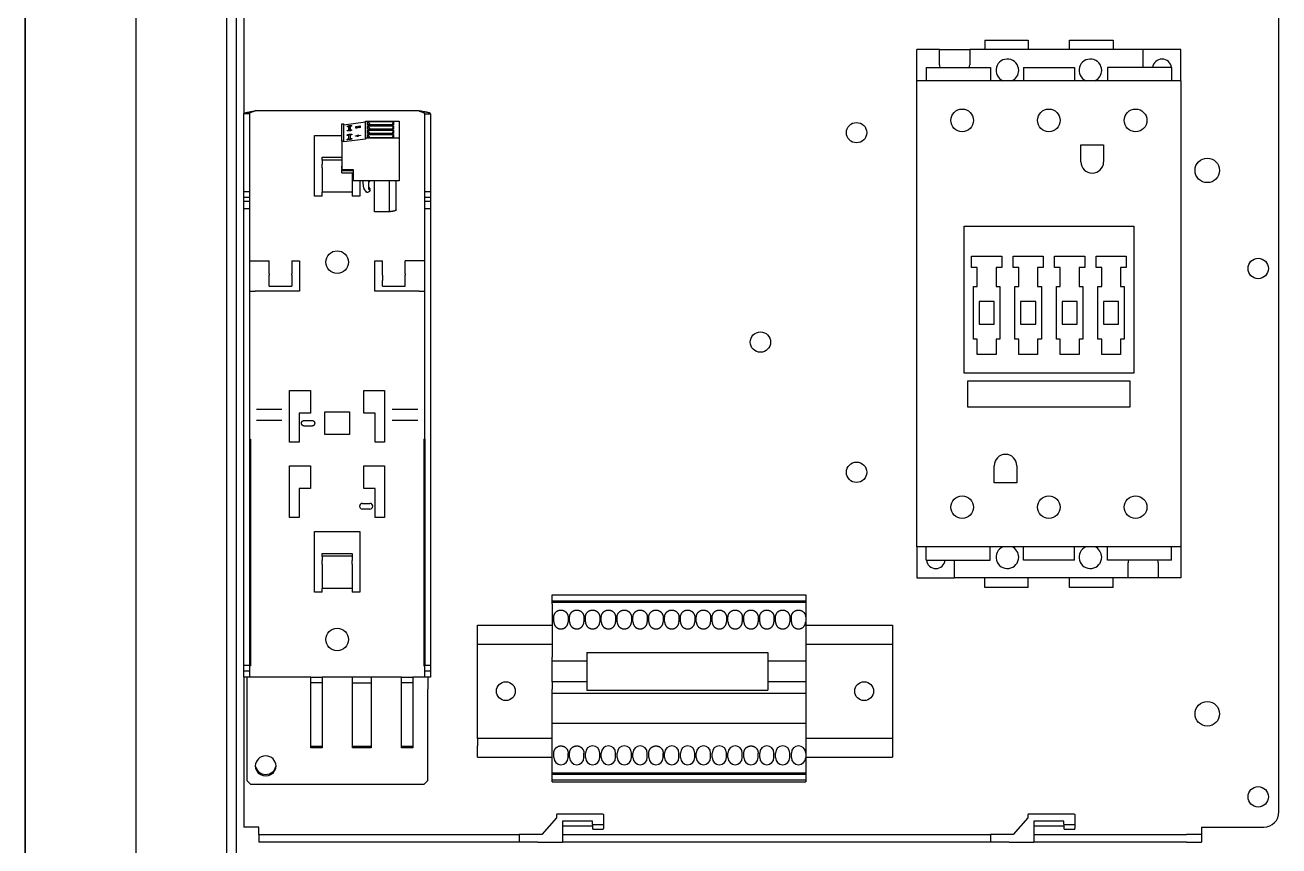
# Model space of a CAD drawing. Header units: inches. Extents: x 0 to 420, y 0 to 297.
# Drawn here: x 155.14 to 181.74, y 179.81 to 197.21 of the extents above; entities that cross this region are included whole.
import ezdxf

# ---------------------------------------------------------------- set-up
doc = ezdxf.new("R2010")
doc.units = ezdxf.units.IN
doc.layers.add('Default', color=7, linetype='Continuous')
doc.layers.add('DV1_Default', color=7, linetype='Continuous')

# ---------------------------------------------------------------- blocks, each defined once
blk = doc.blocks.new('SE')
at = {"layer": 'DV1_Default', "color": 7, "linetype": 'Continuous', "ltscale": 25.4}
for p, q in [((155.145, 238.772), (155.145, 63.492)), ((155.145, 63.492), (155.145, 238.772)), ((155.145, 238.772), (155.145, 63.492)), ((157.505, 69.572), (157.505, 232.692)), ((159.425, 131.732), (159.425, 213.972)), ((159.625, 213.972), (159.625, 131.732)), ((159.785, 197.892), (159.785, 195.332)), ((181.745, 180.532), (181.745, 197.572)), ((175.505, 196.892), (176.425, 196.892)), ((175.505, 196.892), (175.505, 196.692)), ((176.425, 196.892), (176.425, 196.692)), ((177.305, 196.892), (178.225, 196.892)), ((177.305, 196.692), (177.305, 196.892)), ((178.225, 196.892), (178.225, 196.692)), ((174.545, 196.692), (174.065, 196.692)), ((174.065, 196.032), (174.065, 196.692)), ((174.545, 196.692), (175.185, 196.692)), ((174.545, 196.372), (174.545, 196.692)), ((178.865, 196.692), (175.185, 196.692)), ((175.185, 196.692), (175.185, 196.372)), ((179.665, 196.692), (178.865, 196.692)), ((178.865, 196.312), (178.865, 196.692)), ((179.665, 196.032), (179.665, 196.692)), ((174.262, 196.312), (175.625, 196.312)), ((174.262, 196.312), (174.262, 196.032)), ((175.625, 196.312), (175.625, 196.032)), ((176.325, 196.312), (177.405, 196.312)), ((176.325, 196.312), (176.325, 196.032)), ((177.405, 196.312), (177.405, 196.032)), ((179.468, 196.312), (178.105, 196.312)), ((178.105, 196.312), (178.105, 196.032)), ((179.468, 196.312), (179.468, 196.032)), ((179.665, 196.032), (174.065, 196.032)), ((174.065, 186.152), (174.065, 196.032)), ((179.665, 196.032), (179.665, 186.152)), ((159.785, 193.678), (159.785, 195.332)), ((159.905, 195.332), (159.785, 195.332)), ((159.905, 195.332), (159.905, 193.678)), ((163.505, 195.392), (160.025, 195.392)), ((163.625, 195.332), (163.745, 195.332)), ((163.625, 193.678), (163.625, 195.332)), ((163.745, 195.332), (163.745, 193.678)), ((161.868, 194.75), (161.868, 195.116)), ((161.868, 195.116), (161.908, 195.116)), ((161.908, 195.1), (162.364, 195.163)), ((161.908, 194.75), (161.908, 195.116)), ((162.016, 195.051), (162.015, 195.059)), ((162.015, 194.988), (162.015, 195.059)), ((162.015, 194.988), (162.016, 194.981)), ((162.016, 195.051), (162.016, 194.981)), ((162.039, 195.062), (162.039, 194.991)), ((162.04, 194.984), (162.039, 194.991)), ((162.162, 195.062), (162.185, 195.065)), ((162.163, 195.054), (162.162, 195.062)), ((162.162, 195.026), (162.162, 195.062)), ((162.185, 195.029), (162.162, 195.026)), ((162.185, 195.057), (162.163, 195.054)), ((162.163, 195.054), (162.163, 195.026)), ((162.185, 195.047), (162.209, 195.067)), ((162.185, 195.065), (162.185, 195.047)), ((162.209, 195.049), (162.185, 195.029)), ((162.186, 195.039), (162.185, 195.047)), ((162.21, 195.059), (162.186, 195.039)), ((162.21, 195.059), (162.209, 195.067)), ((162.209, 195.067), (162.233, 195.053)), ((162.233, 195.035), (162.209, 195.049)), ((162.234, 195.046), (162.21, 195.059)), ((162.233, 195.071), (162.257, 195.075)), ((162.234, 195.064), (162.233, 195.071)), ((162.233, 195.053), (162.233, 195.071)), ((162.234, 195.046), (162.233, 195.053)), ((162.257, 195.039), (162.233, 195.035)), ((162.257, 195.067), (162.234, 195.064)), ((162.234, 195.064), (162.234, 195.046)), ((162.257, 195.075), (162.257, 195.039)), ((162.364, 194.813), (162.364, 195.178)), ((162.364, 195.178), (163.084, 195.178)), ((162.412, 195.17), (162.463, 195.095)), ((162.412, 195.095), (162.412, 195.17)), ((162.412, 195.17), (162.964, 195.17)), ((162.964, 195.095), (162.412, 195.095)), ((162.412, 195.079), (162.463, 195.003)), ((162.412, 195.003), (162.412, 195.079)), ((162.412, 195.079), (162.964, 195.079)), ((162.964, 195.003), (162.412, 195.003)), ((162.463, 194.912), (162.412, 194.987)), ((162.412, 194.912), (162.412, 194.987)), ((162.412, 194.987), (162.964, 194.987)), ((162.943, 195.095), (162.964, 195.17)), ((162.943, 195.003), (162.964, 195.079)), ((162.943, 194.912), (162.964, 194.987)), ((162.964, 195.17), (162.964, 195.095)), ((162.964, 195.079), (162.964, 195.003)), ((162.964, 194.987), (162.964, 194.912)), ((163.084, 195.178), (163.084, 194.813)), ((161.285, 193.588), (161.285, 194.874)), ((161.285, 194.874), (161.868, 194.874)), ((161.908, 194.75), (161.868, 194.75)), ((161.868, 194.75), (161.868, 194.15)), ((162.364, 194.797), (161.908, 194.735)), ((161.908, 194.735), (161.908, 194.75)), ((162.016, 194.868), (162.015, 194.876)), ((162.015, 194.805), (162.015, 194.876)), ((162.016, 194.798), (162.015, 194.805)), ((162.016, 194.798), (162.016, 194.868)), ((162.039, 194.879), (162.039, 194.809)), ((162.039, 194.809), (162.04, 194.801)), ((162.158, 194.863), (162.197, 194.868)), ((162.159, 194.855), (162.158, 194.863)), ((162.158, 194.857), (162.158, 194.863)), ((162.197, 194.863), (162.158, 194.857)), ((162.198, 194.861), (162.159, 194.855)), ((162.159, 194.855), (162.159, 194.85)), ((162.197, 194.877), (162.221, 194.881)), ((162.198, 194.87), (162.197, 194.877)), ((162.197, 194.868), (162.197, 194.877)), ((162.198, 194.861), (162.197, 194.868)), ((162.197, 194.863), (162.198, 194.855)), ((162.197, 194.854), (162.197, 194.863)), ((162.221, 194.857), (162.197, 194.854)), ((162.222, 194.873), (162.198, 194.87)), ((162.198, 194.87), (162.198, 194.861)), ((162.198, 194.855), (162.198, 194.846)), ((162.221, 194.881), (162.221, 194.872)), ((162.221, 194.872), (162.261, 194.877)), ((162.222, 194.864), (162.221, 194.872)), ((162.261, 194.872), (162.221, 194.866)), ((162.221, 194.866), (162.221, 194.857)), ((162.262, 194.869), (162.222, 194.864)), ((162.261, 194.877), (162.261, 194.872)), ((163.084, 194.813), (162.364, 194.813)), ((162.364, 194.813), (162.364, 194.797)), ((162.964, 194.912), (162.412, 194.912)), ((162.463, 194.82), (162.412, 194.896)), ((162.412, 194.82), (162.412, 194.896)), ((162.412, 194.896), (162.964, 194.896)), ((162.964, 194.82), (162.412, 194.82)), ((162.943, 194.82), (162.964, 194.896)), ((162.964, 194.896), (162.964, 194.82)), ((163.084, 194.813), (163.084, 193.908)), ((177.545, 194.672), (178.025, 194.672)), ((177.545, 194.312), (177.545, 194.672)), ((178.025, 194.672), (178.025, 194.312)), ((161.445, 194.411), (161.868, 194.411)), ((161.445, 194.351), (161.445, 194.411)), ((161.868, 194.351), (161.445, 194.351)), ((161.445, 194.351), (161.445, 194.261)), ((161.445, 194.188), (161.445, 194.261)), ((161.445, 194.188), (161.445, 193.968)), ((161.868, 194.174), (161.868, 194.221)), ((161.445, 193.968), (161.445, 193.668)), ((161.868, 194.15), (162.108, 194.15)), ((161.868, 194.13), (161.868, 194.149)), ((161.868, 194.083), (161.868, 194.13)), ((161.868, 194.13), (162.108, 194.13)), ((161.868, 194.083), (162.108, 194.083)), ((162.085, 194.083), (162.085, 193.968)), ((162.085, 193.968), (162.085, 193.668)), ((162.108, 194.15), (162.108, 193.916)), ((162.108, 193.916), (162.556, 193.916)), ((162.245, 193.916), (162.245, 193.588)), ((162.332, 193.753), (162.312, 193.916)), ((162.436, 193.743), (162.436, 193.916)), ((162.458, 193.913), (162.458, 193.916)), ((162.556, 193.916), (162.556, 193.908)), ((159.905, 193.678), (159.785, 193.678)), ((159.785, 193.554), (159.785, 193.678)), ((159.905, 193.678), (159.905, 193.554)), ((161.445, 193.588), (161.445, 193.668)), ((162.085, 193.668), (161.445, 193.668)), ((162.085, 193.668), (162.085, 193.588)), ((162.39, 193.673), (162.337, 193.742)), ((162.449, 193.687), (162.423, 193.669)), ((162.449, 193.894), (162.436, 193.885)), ((162.436, 193.77), (162.454, 193.747)), ((162.454, 193.72), (162.436, 193.743)), ((162.458, 193.706), (162.458, 193.733)), ((162.556, 193.255), (162.556, 193.908)), ((163.084, 193.908), (162.556, 193.908)), ((162.873, 193.255), (162.873, 193.908)), ((163.02, 193.299), (163.02, 193.908)), ((163.745, 193.678), (163.625, 193.678)), ((163.625, 193.554), (163.625, 193.678)), ((163.745, 193.678), (163.745, 193.554)), ((159.905, 193.554), (159.785, 193.554)), ((159.785, 193.474), (159.785, 193.554)), ((159.905, 193.474), (159.785, 193.474)), ((159.785, 193.314), (159.785, 193.474)), ((159.905, 193.554), (159.905, 193.474)), ((159.905, 193.474), (159.905, 193.314)), ((161.445, 193.588), (161.285, 193.588)), ((162.245, 193.588), (162.085, 193.588)), ((163.745, 193.554), (163.625, 193.554)), ((163.625, 193.474), (163.625, 193.554)), ((163.745, 193.474), (163.625, 193.474)), ((163.625, 193.314), (163.625, 193.474)), ((163.745, 193.554), (163.745, 193.474)), ((163.745, 193.474), (163.745, 193.314)), ((159.905, 193.314), (159.785, 193.314)), ((159.785, 183.635), (159.785, 193.314)), ((159.905, 193.314), (159.905, 188.434)), ((162.873, 193.255), (162.556, 193.255)), ((163.745, 193.314), (163.625, 193.314)), ((163.625, 188.434), (163.625, 193.314)), ((163.745, 193.314), (163.745, 183.635)), ((175.065, 192.952), (178.665, 192.952)), ((175.065, 189.832), (175.065, 192.952)), ((178.665, 192.952), (178.665, 189.832)), ((159.905, 192.212), (160.025, 192.212)), ((160.025, 192.212), (160.325, 192.212)), ((160.325, 192.058), (160.325, 192.212)), ((160.325, 191.938), (160.325, 192.058)), ((160.805, 192.212), (160.805, 192.058)), ((160.805, 192.212), (160.965, 192.212)), ((160.805, 192.058), (160.805, 191.938)), ((160.965, 192.212), (160.965, 191.675)), ((162.565, 191.675), (162.565, 192.212)), ((162.565, 192.212), (162.725, 192.212)), ((162.725, 192.058), (162.725, 192.212)), ((162.725, 191.938), (162.725, 192.058)), ((163.205, 192.058), (163.205, 192.212)), ((163.505, 192.212), (163.205, 192.212)), ((163.205, 191.938), (163.205, 192.058)), ((163.625, 192.212), (163.505, 192.212)), ((175.225, 192.072), (175.225, 192.312)), ((175.225, 192.312), (175.865, 192.312)), ((175.345, 192.072), (175.225, 192.072)), ((175.345, 191.672), (175.345, 192.072)), ((175.745, 192.072), (175.745, 191.672)), ((175.865, 192.072), (175.745, 192.072)), ((175.865, 192.312), (175.865, 192.072)), ((176.105, 192.072), (176.105, 192.312)), ((176.105, 192.312), (176.745, 192.312)), ((176.225, 192.072), (176.105, 192.072)), ((176.225, 191.672), (176.225, 192.072)), ((176.625, 192.072), (176.625, 191.672)), ((176.745, 192.072), (176.625, 192.072)), ((176.745, 192.312), (176.745, 192.072)), ((176.985, 192.072), (176.985, 192.312)), ((176.985, 192.312), (177.625, 192.312)), ((177.105, 192.072), (176.985, 192.072)), ((177.105, 191.672), (177.105, 192.072)), ((177.505, 192.072), (177.505, 191.672)), ((177.625, 192.072), (177.505, 192.072)), ((177.625, 192.312), (177.625, 192.072)), ((177.865, 192.072), (177.865, 192.312)), ((177.865, 192.312), (178.505, 192.312)), ((177.985, 192.072), (177.865, 192.072)), ((177.985, 191.672), (177.985, 192.072)), ((178.385, 192.072), (178.385, 191.672)), ((178.505, 192.072), (178.385, 192.072)), ((178.505, 192.312), (178.505, 192.072)), ((160.325, 191.938), (160.325, 191.908)), ((160.325, 191.798), (160.325, 191.908)), ((160.325, 191.675), (160.325, 191.798)), ((160.805, 191.908), (160.805, 191.938)), ((160.805, 191.908), (160.805, 191.798)), ((160.805, 191.798), (160.805, 191.675)), ((162.725, 191.908), (162.725, 191.938)), ((162.725, 191.908), (162.725, 191.798)), ((162.725, 191.675), (162.725, 191.798)), ((163.205, 191.938), (163.205, 191.908)), ((163.205, 191.798), (163.205, 191.908)), ((163.205, 191.675), (163.205, 191.798)), ((159.905, 191.572), (160.025, 191.572)), ((160.965, 191.572), (160.025, 191.572)), ((160.325, 191.675), (160.805, 191.675)), ((160.965, 191.675), (160.965, 191.572)), ((162.565, 191.572), (162.565, 191.675)), ((163.505, 191.572), (162.565, 191.572)), ((162.725, 191.675), (163.205, 191.675)), ((163.505, 191.572), (163.625, 191.572)), ((175.265, 190.552), (175.265, 191.672)), ((175.265, 191.672), (175.345, 191.672)), ((175.745, 191.672), (175.825, 191.672)), ((175.825, 191.672), (175.825, 190.552)), ((176.145, 190.552), (176.145, 191.672)), ((176.145, 191.672), (176.225, 191.672)), ((176.625, 191.672), (176.705, 191.672)), ((176.705, 191.672), (176.705, 190.552)), ((177.025, 190.552), (177.025, 191.672)), ((177.025, 191.672), (177.105, 191.672)), ((177.505, 191.672), (177.585, 191.672)), ((177.585, 191.672), (177.585, 190.552)), ((177.905, 190.552), (177.905, 191.672)), ((177.905, 191.672), (177.985, 191.672)), ((178.385, 191.672), (178.465, 191.672)), ((178.465, 191.672), (178.465, 190.552)), ((175.385, 191.352), (175.385, 190.872)), ((175.705, 191.352), (175.385, 191.352)), ((175.705, 190.872), (175.705, 191.352)), ((176.265, 191.352), (176.265, 190.872)), ((176.585, 191.352), (176.265, 191.352)), ((176.585, 190.872), (176.585, 191.352)), ((177.145, 191.352), (177.145, 190.872)), ((177.465, 191.352), (177.145, 191.352)), ((177.465, 190.872), (177.465, 191.352)), ((178.025, 191.352), (178.025, 190.872)), ((178.345, 191.352), (178.025, 191.352)), ((178.345, 190.872), (178.345, 191.352)), ((175.385, 190.872), (175.705, 190.872)), ((176.265, 190.872), (176.585, 190.872)), ((177.145, 190.872), (177.465, 190.872)), ((178.025, 190.872), (178.345, 190.872)), ((175.345, 190.552), (175.265, 190.552)), ((175.345, 190.232), (175.345, 190.552)), ((175.825, 190.552), (175.745, 190.552)), ((175.745, 190.552), (175.745, 190.232)), ((176.225, 190.552), (176.145, 190.552)), ((176.225, 190.232), (176.225, 190.552)), ((176.705, 190.552), (176.625, 190.552)), ((176.625, 190.552), (176.625, 190.232)), ((177.105, 190.552), (177.025, 190.552)), ((177.105, 190.232), (177.105, 190.552)), ((177.585, 190.552), (177.505, 190.552)), ((177.505, 190.552), (177.505, 190.232)), ((177.985, 190.552), (177.905, 190.552)), ((177.985, 190.232), (177.985, 190.552)), ((178.465, 190.552), (178.385, 190.552)), ((178.385, 190.552), (178.385, 190.232)), ((175.745, 190.232), (175.345, 190.232)), ((176.625, 190.232), (176.225, 190.232)), ((177.505, 190.232), (177.105, 190.232)), ((178.385, 190.232), (177.985, 190.232)), ((178.665, 189.832), (175.065, 189.832)), ((175.145, 189.672), (178.585, 189.672)), ((175.145, 189.112), (175.145, 189.672)), ((178.585, 189.672), (178.585, 189.112)), ((160.757, 188.372), (160.757, 189.468)), ((160.757, 189.468), (161.197, 189.468)), ((161.197, 189.468), (161.197, 188.988)), ((162.333, 188.988), (162.333, 189.468)), ((162.333, 189.468), (162.773, 189.468)), ((162.773, 189.468), (162.773, 188.372)), ((160.055, 189.068), (160.595, 189.068)), ((161.197, 188.988), (160.957, 188.988)), ((160.957, 188.988), (160.957, 188.372)), ((161.505, 188.532), (161.505, 189.012)), ((161.505, 189.012), (162.025, 189.012)), ((162.025, 189.012), (162.025, 188.532)), ((162.573, 188.988), (162.333, 188.988)), ((162.573, 188.372), (162.573, 188.988)), ((162.935, 189.068), (163.475, 189.068)), ((178.585, 189.112), (175.145, 189.112)), ((160.595, 188.828), (160.055, 188.828)), ((161.069, 188.832), (161.229, 188.832)), ((161.229, 188.712), (161.069, 188.712)), ((163.475, 188.828), (162.935, 188.828)), ((159.905, 188.434), (159.925, 188.434)), ((159.905, 188.434), (159.905, 183.628)), ((159.925, 188.434), (159.925, 183.628)), ((160.957, 188.372), (160.757, 188.372)), ((162.025, 188.532), (161.505, 188.532)), ((162.773, 188.372), (162.573, 188.372)), ((163.605, 188.434), (163.625, 188.434)), ((163.605, 188.434), (163.605, 183.628)), ((163.625, 188.434), (163.625, 183.628)), ((160.757, 186.772), (160.757, 187.868)), ((160.757, 187.868), (161.197, 187.868)), ((161.197, 187.868), (161.197, 187.388)), ((162.333, 187.388), (162.333, 187.868)), ((162.333, 187.868), (162.773, 187.868)), ((162.773, 187.868), (162.773, 186.772)), ((175.705, 187.512), (175.705, 187.872)), ((176.185, 187.872), (176.185, 187.512)), ((161.197, 187.388), (160.957, 187.388)), ((160.957, 187.388), (160.957, 186.772)), ((162.573, 187.388), (162.333, 187.388)), ((162.573, 186.772), (162.573, 187.388)), ((176.185, 187.512), (175.705, 187.512)), ((162.301, 187.072), (162.461, 187.072)), ((160.957, 186.772), (160.757, 186.772)), ((162.461, 186.952), (162.301, 186.952)), ((162.773, 186.772), (162.573, 186.772)), ((161.285, 185.188), (161.285, 186.474)), ((161.285, 186.474), (162.245, 186.474)), ((162.245, 186.474), (162.245, 185.188)), ((161.445, 186.011), (162.085, 186.011)), ((161.445, 185.951), (161.445, 186.011)), ((162.085, 185.951), (161.445, 185.951)), ((161.445, 185.951), (161.445, 185.865)), ((162.085, 186.011), (162.085, 185.951)), ((162.085, 185.951), (162.085, 185.865)), ((179.665, 186.152), (174.065, 186.152)), ((174.065, 186.152), (174.065, 185.492)), ((174.262, 185.872), (174.262, 186.152)), ((175.622, 185.872), (175.622, 186.152)), ((176.325, 185.872), (176.325, 186.152)), ((177.405, 185.872), (177.405, 186.152)), ((178.108, 185.872), (178.108, 186.152)), ((179.468, 185.872), (179.468, 186.152)), ((179.665, 186.152), (179.665, 185.492)), ((161.445, 185.785), (161.445, 185.865)), ((161.445, 185.785), (161.445, 185.568)), ((162.085, 185.785), (162.085, 185.865)), ((162.085, 185.785), (162.085, 185.568)), ((174.262, 185.872), (175.622, 185.872)), ((174.865, 185.492), (174.865, 185.872)), ((177.405, 185.872), (176.325, 185.872)), ((179.468, 185.872), (178.108, 185.872)), ((178.545, 185.492), (178.545, 185.812)), ((179.185, 185.812), (179.185, 185.492)), ((161.445, 185.568), (161.445, 185.268)), ((162.085, 185.568), (162.085, 185.268)), ((174.065, 185.492), (174.865, 185.492)), ((178.545, 185.492), (174.865, 185.492)), ((175.505, 185.292), (175.505, 185.492)), ((176.425, 185.292), (176.425, 185.492)), ((177.305, 185.292), (177.305, 185.492)), ((178.225, 185.292), (178.225, 185.492)), ((179.185, 185.492), (178.545, 185.492)), ((179.665, 185.492), (179.185, 185.492)), ((161.445, 185.188), (161.285, 185.188)), ((161.445, 185.188), (161.445, 185.268)), ((162.085, 185.268), (161.445, 185.268)), ((162.085, 185.268), (162.085, 185.188)), ((162.245, 185.188), (162.085, 185.188)), ((176.425, 185.292), (175.505, 185.292)), ((178.225, 185.292), (177.305, 185.292)), ((166.329, 185.007), (166.329, 185.132)), ((166.329, 185.132), (166.665, 185.132)), ((166.329, 184.98), (166.329, 185.007)), ((166.329, 185.007), (166.665, 185.007)), ((166.329, 184.98), (171.705, 184.98)), ((166.329, 184.942), (166.329, 184.98)), ((166.329, 184.98), (166.329, 184.98)), ((171.705, 184.98), (166.329, 184.98)), ((166.329, 184.942), (166.329, 183.812)), ((166.665, 185.132), (167.001, 185.132)), ((166.665, 185.007), (167.001, 185.007)), ((167.001, 185.132), (167.337, 185.132)), ((167.001, 185.007), (167.337, 185.007)), ((167.337, 185.132), (167.673, 185.132)), ((167.337, 185.007), (167.673, 185.007)), ((167.673, 185.132), (168.009, 185.132)), ((167.673, 185.007), (168.009, 185.007)), ((168.009, 185.132), (168.345, 185.132)), ((168.009, 185.007), (168.345, 185.007)), ((168.345, 185.132), (168.681, 185.132)), ((168.345, 185.007), (168.681, 185.007)), ((168.681, 185.132), (169.017, 185.132)), ((168.681, 185.007), (169.017, 185.007)), ((169.017, 185.132), (169.353, 185.132)), ((169.017, 185.007), (169.353, 185.007)), ((169.353, 185.132), (169.689, 185.132)), ((169.353, 185.007), (169.689, 185.007)), ((169.689, 185.132), (170.025, 185.132)), ((169.689, 185.007), (170.025, 185.007)), ((170.025, 185.132), (170.361, 185.132)), ((170.025, 185.007), (170.361, 185.007)), ((170.361, 185.132), (170.697, 185.132)), ((170.361, 185.007), (170.697, 185.007)), ((170.697, 185.132), (171.033, 185.132)), ((170.697, 185.007), (171.033, 185.007)), ((171.033, 185.132), (171.369, 185.132)), ((171.033, 185.007), (171.369, 185.007)), ((171.369, 185.132), (171.705, 185.132)), ((171.369, 185.007), (171.705, 185.007)), ((171.705, 185.132), (171.705, 185.007)), ((171.705, 185.007), (171.705, 184.98)), ((171.705, 184.98), (171.705, 184.98)), ((171.705, 184.98), (171.705, 184.942)), ((171.705, 184.942), (171.705, 184.66)), ((166.361, 184.564), (166.361, 184.66)), ((166.665, 184.66), (166.665, 184.564)), ((166.697, 184.564), (166.697, 184.66)), ((167.001, 184.66), (167.001, 184.564)), ((167.033, 184.564), (167.033, 184.66)), ((167.337, 184.66), (167.337, 184.564)), ((167.369, 184.564), (167.369, 184.66)), ((167.673, 184.66), (167.673, 184.564)), ((167.705, 184.564), (167.705, 184.66)), ((168.009, 184.66), (168.009, 184.564)), ((168.041, 184.564), (168.041, 184.66)), ((168.345, 184.66), (168.345, 184.564)), ((168.377, 184.564), (168.377, 184.66)), ((168.681, 184.66), (168.681, 184.564)), ((168.713, 184.564), (168.713, 184.66)), ((169.017, 184.66), (169.017, 184.564)), ((169.049, 184.564), (169.049, 184.66)), ((169.353, 184.66), (169.353, 184.564)), ((169.385, 184.564), (169.385, 184.66)), ((169.689, 184.66), (169.689, 184.564)), ((169.721, 184.564), (169.721, 184.66)), ((170.025, 184.66), (170.025, 184.564)), ((170.057, 184.564), (170.057, 184.66)), ((170.361, 184.66), (170.361, 184.564)), ((170.393, 184.564), (170.393, 184.66)), ((170.697, 184.66), (170.697, 184.564)), ((170.729, 184.564), (170.729, 184.66)), ((171.033, 184.66), (171.033, 184.564)), ((171.065, 184.564), (171.065, 184.66)), ((171.369, 184.66), (171.369, 184.564)), ((171.401, 184.564), (171.401, 184.66)), ((171.705, 184.66), (171.705, 184.564)), ((164.745, 184.492), (166.329, 184.492)), ((164.745, 184.252), (164.745, 184.492)), ((171.705, 184.564), (171.705, 183.812)), ((171.705, 184.492), (173.545, 184.492)), ((173.545, 184.492), (173.545, 184.252)), ((164.745, 184.092), (164.745, 184.252)), ((164.745, 184.092), (166.329, 184.092)), ((164.745, 184.012), (164.745, 184.092)), ((171.705, 184.092), (173.545, 184.092)), ((173.545, 184.252), (173.545, 184.092)), ((173.545, 184.092), (173.545, 184.012)), ((164.745, 182.172), (164.745, 184.012)), ((166.329, 183.732), (166.329, 183.812)), ((167.065, 183.912), (167.065, 183.112)), ((167.065, 183.912), (170.905, 183.912)), ((170.905, 183.912), (170.905, 183.112)), ((171.705, 183.812), (171.705, 183.732)), ((173.545, 184.012), (173.545, 182.172)), ((159.905, 183.635), (159.785, 183.635)), ((159.785, 183.516), (159.785, 183.635)), ((159.905, 183.628), (159.905, 183.516)), ((159.905, 183.628), (159.925, 183.628)), ((163.605, 183.628), (163.625, 183.628)), ((163.745, 183.635), (163.625, 183.635)), ((163.625, 183.516), (163.625, 183.628)), ((163.745, 183.635), (163.745, 183.516)), ((166.329, 183.292), (166.329, 183.732)), ((166.329, 183.732), (167.065, 183.732)), ((170.905, 183.732), (171.705, 183.732)), ((171.705, 183.732), (171.705, 183.292)), ((159.905, 183.516), (159.785, 183.516)), ((159.785, 183.388), (159.785, 183.516)), ((159.785, 183.388), (159.785, 180.212)), ((159.849, 183.388), (159.785, 183.388)), ((159.849, 183.388), (159.849, 183.137)), ((161.209, 183.388), (159.849, 183.388)), ((159.905, 183.516), (159.905, 183.388)), ((161.209, 183.137), (161.209, 183.388)), ((161.209, 183.388), (161.449, 183.388)), ((162.089, 183.388), (161.449, 183.388)), ((161.449, 183.388), (161.449, 183.137)), ((162.089, 183.137), (162.089, 183.388)), ((162.489, 183.388), (162.089, 183.388)), ((163.129, 183.388), (162.489, 183.388)), ((162.489, 183.388), (162.489, 183.137)), ((163.129, 183.137), (163.129, 183.388)), ((163.129, 183.388), (163.369, 183.388)), ((163.689, 183.388), (163.369, 183.388)), ((163.369, 183.388), (163.369, 183.137)), ((163.745, 183.516), (163.625, 183.516)), ((163.625, 183.388), (163.625, 183.516)), ((163.745, 183.388), (163.689, 183.388)), ((163.689, 183.388), (163.689, 183.137)), ((163.745, 183.516), (163.745, 183.388)), ((167.065, 183.292), (166.329, 183.292)), ((166.329, 183.292), (166.329, 183.212)), ((171.705, 183.292), (170.905, 183.292)), ((171.705, 183.292), (171.705, 183.212)), ((159.849, 183.137), (159.849, 181.198)), ((161.449, 183.268), (161.209, 183.268)), ((161.209, 181.894), (161.209, 183.137)), ((161.449, 183.137), (161.449, 181.894)), ((162.089, 183.268), (162.489, 183.268)), ((162.089, 181.894), (162.089, 183.137)), ((162.489, 183.137), (162.489, 181.894)), ((163.369, 183.268), (163.129, 183.268)), ((163.129, 181.894), (163.129, 183.137)), ((163.369, 183.137), (163.369, 181.894)), ((163.689, 181.198), (163.689, 183.137)), ((166.329, 183.212), (166.329, 183.132)), ((166.329, 183.052), (166.329, 183.132)), ((166.329, 183.052), (171.705, 183.052)), ((166.329, 182.412), (166.329, 183.052)), ((167.065, 183.112), (170.905, 183.112)), ((171.705, 183.212), (171.705, 183.132)), ((171.705, 183.132), (171.705, 183.052)), ((171.705, 183.052), (171.705, 182.412)), ((166.329, 181.402), (166.329, 182.412)), ((166.329, 182.412), (166.665, 182.412)), ((166.665, 182.412), (167.001, 182.412)), ((167.001, 182.412), (167.337, 182.412)), ((167.337, 182.412), (167.673, 182.412)), ((167.673, 182.412), (168.009, 182.412)), ((168.009, 182.412), (168.345, 182.412)), ((168.345, 182.412), (168.681, 182.412)), ((168.681, 182.412), (169.017, 182.412)), ((169.017, 182.412), (169.353, 182.412)), ((169.353, 182.412), (169.689, 182.412)), ((169.689, 182.412), (170.025, 182.412)), ((170.025, 182.412), (170.361, 182.412)), ((170.361, 182.412), (170.697, 182.412)), ((170.697, 182.412), (171.033, 182.412)), ((171.033, 182.412), (171.369, 182.412)), ((171.369, 182.412), (171.705, 182.412)), ((171.705, 182.412), (171.705, 181.78)), ((164.745, 182.092), (164.745, 182.172)), ((164.745, 182.092), (164.745, 181.932)), ((166.329, 182.092), (164.745, 182.092)), ((173.545, 182.092), (171.705, 182.092)), ((173.545, 182.172), (173.545, 182.092)), ((173.545, 182.092), (173.545, 181.932)), ((161.209, 181.925), (161.449, 181.925)), ((161.449, 181.894), (161.209, 181.894)), ((162.089, 181.925), (162.489, 181.925)), ((162.489, 181.894), (162.089, 181.894)), ((163.129, 181.925), (163.369, 181.925)), ((163.369, 181.894), (163.129, 181.894)), ((164.745, 181.692), (164.745, 181.932)), ((164.745, 181.692), (166.329, 181.692)), ((166.361, 181.684), (166.361, 181.78)), ((166.665, 181.684), (166.665, 181.78)), ((166.697, 181.684), (166.697, 181.78)), ((167.001, 181.684), (167.001, 181.78)), ((167.033, 181.684), (167.033, 181.78)), ((167.337, 181.684), (167.337, 181.78)), ((167.369, 181.684), (167.369, 181.78)), ((167.673, 181.684), (167.673, 181.78)), ((167.705, 181.684), (167.705, 181.78)), ((168.009, 181.684), (168.009, 181.78)), ((168.041, 181.684), (168.041, 181.78)), ((168.345, 181.684), (168.345, 181.78)), ((168.377, 181.684), (168.377, 181.78)), ((168.681, 181.684), (168.681, 181.78)), ((168.713, 181.684), (168.713, 181.78)), ((169.017, 181.684), (169.017, 181.78)), ((169.049, 181.684), (169.049, 181.78)), ((169.353, 181.684), (169.353, 181.78)), ((169.385, 181.684), (169.385, 181.78)), ((169.689, 181.684), (169.689, 181.78)), ((169.721, 181.684), (169.721, 181.78)), ((170.025, 181.684), (170.025, 181.78)), ((170.057, 181.684), (170.057, 181.78)), ((170.361, 181.684), (170.361, 181.78)), ((170.393, 181.684), (170.393, 181.78)), ((170.697, 181.684), (170.697, 181.78)), ((170.729, 181.684), (170.729, 181.78)), ((171.033, 181.684), (171.033, 181.78)), ((171.065, 181.684), (171.065, 181.78)), ((171.369, 181.684), (171.369, 181.78)), ((171.401, 181.684), (171.401, 181.78)), ((171.705, 181.78), (171.705, 181.684)), ((171.705, 181.692), (173.545, 181.692)), ((171.705, 181.684), (171.705, 181.402)), ((173.545, 181.932), (173.545, 181.692)), ((159.849, 181.198), (159.929, 181.121)), ((163.609, 181.121), (163.689, 181.198)), ((166.329, 181.364), (166.329, 181.402)), ((166.329, 181.363), (166.329, 181.364)), ((166.329, 181.363), (171.705, 181.363)), ((166.329, 181.363), (166.329, 181.362)), ((166.329, 181.335), (166.329, 181.362)), ((166.329, 181.362), (171.705, 181.362)), ((166.329, 181.212), (166.329, 181.335)), ((166.329, 181.335), (166.665, 181.335)), ((166.329, 181.172), (166.329, 181.212)), ((166.329, 181.212), (166.665, 181.212)), ((166.329, 181.172), (171.705, 181.172)), ((166.665, 181.335), (167.001, 181.335)), ((166.665, 181.212), (167.001, 181.212)), ((167.001, 181.335), (167.337, 181.335)), ((167.001, 181.212), (167.337, 181.212)), ((167.337, 181.335), (167.673, 181.335)), ((167.337, 181.212), (167.673, 181.212)), ((167.673, 181.335), (168.009, 181.335)), ((167.673, 181.212), (168.009, 181.212)), ((168.009, 181.335), (168.345, 181.335)), ((168.009, 181.212), (168.345, 181.212)), ((168.345, 181.335), (168.681, 181.335)), ((168.345, 181.212), (168.681, 181.212)), ((168.681, 181.335), (169.017, 181.335)), ((168.681, 181.212), (169.017, 181.212)), ((169.017, 181.335), (169.353, 181.335)), ((169.017, 181.212), (169.353, 181.212)), ((169.353, 181.335), (169.689, 181.335)), ((169.353, 181.212), (169.689, 181.212)), ((169.689, 181.335), (170.025, 181.335)), ((169.689, 181.212), (170.025, 181.212)), ((170.025, 181.335), (170.361, 181.335)), ((170.025, 181.212), (170.361, 181.212)), ((170.361, 181.335), (170.697, 181.335)), ((170.361, 181.212), (170.697, 181.212)), ((170.697, 181.335), (171.033, 181.335)), ((170.697, 181.212), (171.033, 181.212)), ((171.033, 181.335), (171.369, 181.335)), ((171.033, 181.212), (171.369, 181.212)), ((171.369, 181.335), (171.705, 181.335)), ((171.369, 181.212), (171.705, 181.212)), ((171.705, 181.402), (171.705, 181.364)), ((171.705, 181.364), (171.705, 181.363)), ((171.705, 181.362), (171.705, 181.363)), ((171.705, 181.362), (171.705, 181.335)), ((171.705, 181.335), (171.705, 181.212)), ((171.705, 181.212), (171.705, 181.172)), ((159.929, 181.121), (163.609, 181.121)), ((166.417, 180.404), (166.105, 180.052)), ((166.417, 180.466), (166.417, 180.404)), ((167.407, 180.484), (166.427, 180.484)), ((167.417, 180.466), (167.417, 180.274)), ((176.417, 180.404), (176.105, 180.052)), ((176.417, 180.466), (176.417, 180.404)), ((177.407, 180.484), (176.427, 180.484)), ((177.417, 180.466), (177.417, 180.274)), ((160.105, 180.212), (159.785, 180.212)), ((160.105, 180.052), (160.105, 180.212)), ((167.185, 180.336), (166.545, 180.336)), ((166.545, 180.336), (166.545, 179.892)), ((166.545, 180.236), (167.185, 180.236)), ((167.185, 180.274), (167.185, 180.336)), ((167.185, 180.274), (167.185, 180.181)), ((167.401, 180.256), (167.201, 180.256)), ((167.201, 180.165), (167.401, 180.165)), ((167.417, 180.274), (167.417, 180.181)), ((177.185, 180.336), (176.545, 180.336)), ((176.545, 180.336), (176.545, 179.892)), ((176.545, 180.236), (177.185, 180.236)), ((177.185, 180.274), (177.185, 180.336)), ((177.185, 180.274), (177.185, 180.181)), ((177.401, 180.256), (177.201, 180.256)), ((177.201, 180.165), (177.401, 180.165)), ((177.417, 180.274), (177.417, 180.181)), ((180.105, 180.212), (180.105, 180.052)), ((180.105, 180.212), (181.425, 180.212)), ((160.105, 180.052), (160.105, 179.892)), ((160.105, 180.052), (160.425, 180.052)), ((160.425, 179.892), (160.105, 179.892)), ((160.425, 180.052), (165.625, 180.052)), ((165.625, 179.892), (160.425, 179.892)), ((166.024, 180.052), (165.625, 180.052)), ((165.625, 180.052), (165.625, 179.892)), ((166.024, 179.892), (165.625, 179.892)), ((166.105, 180.052), (166.024, 180.052)), ((166.024, 179.892), (166.545, 179.892)), ((166.545, 180.052), (175.625, 180.052)), ((175.625, 179.892), (166.545, 179.892)), ((176.024, 180.052), (175.625, 180.052)), ((175.625, 180.052), (175.625, 179.892)), ((176.024, 179.892), (175.625, 179.892)), ((176.105, 180.052), (176.024, 180.052)), ((176.024, 179.892), (176.545, 179.892)), ((176.545, 180.052), (179.785, 180.052)), ((179.785, 179.892), (176.545, 179.892)), ((180.105, 180.052), (179.785, 180.052)), ((179.785, 179.892), (180.105, 179.892)), ((180.105, 180.052), (180.105, 179.892))]:
    blk.add_line(p, q, dxfattribs=at)
for centre, radius in [((175.025, 195.192), 0.24), ((176.865, 195.192), 0.24), ((178.705, 195.192), 0.24), ((172.785, 194.932), 0.216), ((180.225, 194.132), 0.26), ((161.765, 192.188), 0.24), ((181.305, 192.052), 0.216), ((170.745, 190.492), 0.216), ((172.785, 187.732), 0.216), ((175.025, 186.992), 0.24), ((176.865, 186.992), 0.24), ((178.705, 186.992), 0.24), ((161.765, 184.188), 0.24), ((165.345, 183.092), 0.2), ((172.945, 183.092), 0.2), ((180.225, 182.612), 0.26), ((181.305, 180.852), 0.216)]:
    blk.add_circle(centre, radius, dxfattribs=at)
for centre, radius, start, end in [((174.865, 196.372), 0.32, 180, 190.8069), ((174.865, 196.372), 0.32, 349.1931, 360), ((175.985, 196.252), 0.24, 0, 246.4435), ((177.745, 196.252), 0.24, 0, 246.4435), ((179.265, 196.292), 0.2, 5.7392, 174.2608), ((175.985, 196.252), 0.24, 293.5565, 360), ((177.745, 196.252), 0.24, 293.5565, 360), ((177.785, 194.312), 0.24, 180, 360), ((162.355, 193.756), 0.0231, 187.3662, 217.9166), ((175.945, 187.872), 0.24, 0, 180), ((162.301, 187.012), 0.06, 90, 270), ((162.461, 187.012), 0.06, 270, 90), ((175.985, 185.932), 0.24, 113.5565, 360), ((175.985, 185.932), 0.24, 0, 66.4435), ((177.745, 185.932), 0.24, 113.5565, 360), ((177.745, 185.932), 0.24, 0, 66.4435), ((174.465, 185.892), 0.2, 185.7392, 354.2608), ((178.865, 185.812), 0.32, 169.1931, 180), ((178.865, 185.812), 0.32, 0, 10.8069), ((166.513, 181.684), 0.152, 180, 360), ((166.849, 181.684), 0.152, 180, 360), ((167.185, 181.78), 0.152, 0, 180), ((167.185, 181.684), 0.152, 180, 360), ((167.521, 181.78), 0.152, 0, 180), ((167.521, 181.684), 0.152, 180, 360), ((167.857, 181.78), 0.152, 0, 180), ((167.857, 181.684), 0.152, 180, 360), ((168.193, 181.78), 0.152, 0, 180), ((168.193, 181.684), 0.152, 180, 360), ((168.529, 181.684), 0.152, 180, 360), ((168.865, 181.78), 0.152, 0, 180), ((168.865, 181.684), 0.152, 180, 360), ((169.201, 181.78), 0.152, 0, 180), ((169.201, 181.684), 0.152, 180, 360), ((169.537, 181.78), 0.152, 0, 180), ((169.537, 181.684), 0.152, 180, 360), ((169.873, 181.78), 0.152, 0, 180), ((169.873, 181.684), 0.152, 180, 360), ((170.209, 181.78), 0.152, 0, 180), ((170.209, 181.684), 0.152, 180, 360), ((170.545, 181.684), 0.152, 180, 360), ((170.881, 181.78), 0.152, 0, 180), ((170.881, 181.684), 0.152, 180, 360), ((171.217, 181.78), 0.152, 0, 180), ((171.217, 181.684), 0.152, 180, 360), ((171.553, 181.78), 0.152, 0, 180), ((171.553, 181.684), 0.152, 180, 360), ((181.425, 180.532), 0.32, 270, 360), ((167.201, 180.181), 0.016, 180, 270), ((167.401, 180.181), 0.016, 270, 360), ((177.201, 180.181), 0.016, 180, 270), ((177.401, 180.181), 0.016, 270, 360)]:
    blk.add_arc(centre, radius, start, end, dxfattribs=at)
for centre, start_param, end_param in [((160.249, 181.507), 3.141593, 6.283185), ((160.249, 181.538), 0.073143, 3.068449), ((160.249, 181.507), 0, 3.141593)]:
    blk.add_ellipse(centre, major_axis=(-0.22, 0), ratio=0.965926, start_param=start_param, end_param=end_param, dxfattribs=at)
for points, knots in [([(159.785, 195.332), (159.785, 195.333), (159.785, 195.335), (159.786, 195.337), (159.788, 195.339), (159.792, 195.342), (159.8, 195.346), (159.82, 195.354), (159.847, 195.36), (159.878, 195.367), (159.906, 195.372), (159.931, 195.377), (159.954, 195.38), (159.97, 195.383), (159.994, 195.387), (160.012, 195.39), (160.025, 195.392)], [0, 0, 0, 0, 0.038704, 0.073812, 0.105323, 0.133238, 0.242383, 0.333154, 0.499601, 0.582559, 0.666122, 0.761186, 0.808753, 0.85632, 0.898627, 1, 1, 1, 1]), ([(160.025, 195.392), (160.022, 195.391), (160.016, 195.389), (160.009, 195.387), (160.004, 195.385), (159.998, 195.383), (159.991, 195.381), (159.979, 195.377), (159.966, 195.372), (159.952, 195.367), (159.936, 195.36), (159.923, 195.354), (159.913, 195.347), (159.908, 195.342), (159.905, 195.337), (159.905, 195.334), (159.905, 195.332)], [0, 0, 0, 0, 0.050894, 0.090067, 0.117516, 0.133238, 0.183314, 0.233391, 0.333268, 0.416344, 0.500034, 0.666008, 0.754556, 0.856225, 0.923721, 1, 1, 1, 1]), ([(163.505, 195.392), (163.507, 195.391), (163.513, 195.389), (163.52, 195.387), (163.529, 195.384), (163.54, 195.381), (163.551, 195.377), (163.561, 195.373), (163.572, 195.37), (163.581, 195.366), (163.59, 195.362), (163.598, 195.358), (163.605, 195.355), (163.61, 195.352), (163.613, 195.349), (163.616, 195.347), (163.62, 195.344), (163.623, 195.34), (163.624, 195.336), (163.625, 195.334), (163.625, 195.332)], [0, 0, 0, 0, 0.041612, 0.083235, 0.124868, 0.187176, 0.249988, 0.31239, 0.374569, 0.437068, 0.49983, 0.56208, 0.62432, 0.687066, 0.718413, 0.749606, 0.811787, 0.874171, 0.928276, 1, 1, 1, 1]), ([(163.745, 195.332), (163.745, 195.333), (163.745, 195.334), (163.743, 195.337), (163.741, 195.339), (163.738, 195.342), (163.734, 195.344), (163.728, 195.347), (163.722, 195.349), (163.715, 195.352), (163.707, 195.354), (163.698, 195.356), (163.69, 195.358), (163.683, 195.36), (163.672, 195.363), (163.657, 195.366), (163.639, 195.369), (163.618, 195.373), (163.59, 195.378), (163.563, 195.382), (163.54, 195.386), (163.529, 195.388), (163.517, 195.39), (163.509, 195.391), (163.505, 195.392)], [0, 0, 0, 0, 0.035797, 0.062649, 0.124846, 0.155974, 0.187212, 0.250026, 0.281254, 0.312376, 0.374578, 0.405822, 0.437254, 0.468654, 0.499877, 0.562069, 0.624433, 0.687245, 0.749562, 0.874306, 0.905759, 0.937142, 0.964761, 1, 1, 1, 1]), ([(166.427, 180.484), (166.424, 180.482), (166.421, 180.48), (166.418, 180.473), (166.417, 180.47), (166.417, 180.466)], [0, 0, 0, 0, 0.5, 0.5, 1, 1, 1, 1]), ([(167.407, 180.484), (167.41, 180.482), (167.413, 180.48), (167.416, 180.473), (167.417, 180.47), (167.417, 180.466)], [0, 0, 0, 0, 0.5, 0.5, 1, 1, 1, 1]), ([(176.427, 180.484), (176.424, 180.482), (176.421, 180.48), (176.418, 180.473), (176.417, 180.47), (176.417, 180.466)], [0, 0, 0, 0, 0.5, 0.5, 1, 1, 1, 1]), ([(177.407, 180.484), (177.41, 180.482), (177.413, 180.48), (177.416, 180.473), (177.417, 180.47), (177.417, 180.466)], [0, 0, 0, 0, 0.5, 0.5, 1, 1, 1, 1]), ([(167.201, 180.256), (167.196, 180.256), (167.192, 180.259), (167.186, 180.265), (167.185, 180.27), (167.185, 180.274)], [0, 0, 0, 0, 0.5, 0.5, 1, 1, 1, 1]), ([(167.417, 180.274), (167.417, 180.27), (167.415, 180.265), (167.41, 180.259), (167.405, 180.256), (167.401, 180.256)], [0, 0, 0, 0, 0.5, 0.5, 1, 1, 1, 1]), ([(177.201, 180.256), (177.196, 180.256), (177.192, 180.259), (177.186, 180.265), (177.185, 180.27), (177.185, 180.274)], [0, 0, 0, 0, 0.5, 0.5, 1, 1, 1, 1]), ([(177.417, 180.274), (177.417, 180.27), (177.415, 180.265), (177.41, 180.259), (177.405, 180.256), (177.401, 180.256)], [0, 0, 0, 0, 0.5, 0.5, 1, 1, 1, 1])]:
    blk.add_open_spline(points, degree=3, knots=knots, dxfattribs=at)
for points, weights, knots in [([(162.015, 195.059), (161.939, 195.053), (161.955, 195.072), (162.027, 195.082), (162.099, 195.092), (162.115, 195.077), (162.039, 195.062)], [1.69050292482, 0.712927644555, 0.773349519227, 1.87176854883, 0.773349519224, 0.712927644555, 1.69050292483], [0, 0, 0, 0, 0.5, 0.5, 0.5, 1, 1, 1, 1]), ([(162.039, 194.991), (162.115, 194.997), (162.099, 194.978), (162.027, 194.969), (161.955, 194.959), (161.939, 194.973), (162.015, 194.988)], [1.69050292483, 0.712927644555, 0.773349519225, 1.87176854883, 0.773349519223, 0.712927644555, 1.69050292483], [0, 0, 0, 0, 0.5, 0.5, 0.5, 1, 1, 1, 1]), ([(162.075, 195.07), (162.074, 195.077), (162.052, 195.077), (162.028, 195.074), (162.003, 195.071), (161.979, 195.063), (161.98, 195.056)], [1.00032991207, 0.988803984687, 1.27928353027, 1.87176854883, 1.25897055012, 0.969241146614, 1.00258033833], [0, 0, 0, 0, 0.491573, 0.491573, 0.491573, 1, 1, 1, 1]), ([(162.015, 194.876), (161.939, 194.87), (161.955, 194.889), (162.027, 194.899), (162.099, 194.909), (162.115, 194.894), (162.039, 194.879)], [1.69050292484, 0.712927644555, 0.773349519221, 1.87176854883, 0.773349519226, 0.712927644555, 1.69050292482], [0, 0, 0, 0, 0.5, 0.5, 0.5, 1, 1, 1, 1]), ([(162.039, 194.809), (162.115, 194.815), (162.099, 194.796), (162.027, 194.786), (161.955, 194.776), (161.939, 194.791), (162.015, 194.805)], [1.69050292482, 0.712927644555, 0.773349519226, 1.87176854883, 0.773349519221, 0.712927644555, 1.69050292484], [0, 0, 0, 0, 0.5, 0.5, 0.5, 1, 1, 1, 1]), ([(161.98, 194.873), (161.979, 194.881), (162.003, 194.888), (162.028, 194.891), (162.052, 194.894), (162.075, 194.894), (162.075, 194.887)], [1.00257102637, 0.969295147673, 1.25902765516, 1.87176854883, 1.27902132653, 0.98854694088, 1.00034539188], [0, 0, 0, 0, 0.508293, 0.508293, 0.508293, 1, 1, 1, 1]), ([(161.069, 188.712), (161.033, 188.712), (161.009, 188.737), (161.009, 188.772), (161.009, 188.807), (161.033, 188.832), (161.069, 188.832)], [1.15675898814, 0.938030763414, 0.9481986782, 1.18726273249, 0.948198678189, 0.938030763413, 1.15675898817], [0, 0, 0, 0, 0.5, 0.5, 0.5, 1, 1, 1, 1]), ([(161.229, 188.832), (161.264, 188.832), (161.289, 188.807), (161.289, 188.772), (161.289, 188.737), (161.264, 188.712), (161.229, 188.712)], [1.15675898816, 0.938030763413, 0.94819867819, 1.18726273249, 0.948198678202, 0.938030763414, 1.15675898813], [0, 0, 0, 0, 0.5, 0.5, 0.5, 1, 1, 1, 1]), ([(166.361, 184.66), (166.361, 184.75), (166.424, 184.812), (166.513, 184.812), (166.601, 184.812), (166.665, 184.75), (166.665, 184.66)], [1.15675898815, 0.938030763413, 0.948198678194, 1.18726273249, 0.948198678194, 0.938030763413, 1.15675898815], [0, 0, 0, 0, 0.5, 0.5, 0.5, 1, 1, 1, 1]), ([(166.697, 184.66), (166.697, 184.75), (166.76, 184.812), (166.849, 184.812), (166.937, 184.812), (167.001, 184.75), (167.001, 184.66)], [1.15675898815, 0.938030763414, 0.948198678195, 1.18726273249, 0.948198678194, 0.938030763413, 1.15675898815], [0, 0, 0, 0, 0.5, 0.5, 0.5, 1, 1, 1, 1]), ([(167.033, 184.66), (167.033, 184.75), (167.096, 184.812), (167.185, 184.812), (167.273, 184.812), (167.337, 184.75), (167.337, 184.66)], [1.15675898815, 0.938030763414, 0.948198678195, 1.18726273249, 0.948198678195, 0.938030763414, 1.15675898815], [0, 0, 0, 0, 0.5, 0.5, 0.5, 1, 1, 1, 1]), ([(167.369, 184.66), (167.369, 184.75), (167.432, 184.812), (167.521, 184.812), (167.609, 184.812), (167.673, 184.75), (167.673, 184.66)], [1.15675898815, 0.938030763413, 0.948198678194, 1.18726273249, 0.948198678194, 0.938030763413, 1.15675898815], [0, 0, 0, 0, 0.5, 0.5, 0.5, 1, 1, 1, 1]), ([(167.705, 184.66), (167.705, 184.75), (167.768, 184.812), (167.857, 184.812), (167.945, 184.812), (168.009, 184.75), (168.009, 184.66)], [1.15675898815, 0.938030763414, 0.948198678195, 1.18726273249, 0.948198678194, 0.938030763413, 1.15675898815], [0, 0, 0, 0, 0.5, 0.5, 0.5, 1, 1, 1, 1]), ([(168.041, 184.66), (168.041, 184.75), (168.104, 184.812), (168.193, 184.812), (168.281, 184.812), (168.345, 184.75), (168.345, 184.66)], [1.15675898815, 0.938030763413, 0.948198678194, 1.18726273249, 0.948198678195, 0.938030763414, 1.15675898815], [0, 0, 0, 0, 0.5, 0.5, 0.5, 1, 1, 1, 1]), ([(168.377, 184.66), (168.377, 184.75), (168.44, 184.812), (168.529, 184.812), (168.617, 184.812), (168.681, 184.75), (168.681, 184.66)], [1.15675898815, 0.938030763414, 0.948198678195, 1.18726273249, 0.948198678194, 0.938030763413, 1.15675898815], [0, 0, 0, 0, 0.5, 0.5, 0.5, 1, 1, 1, 1]), ([(168.713, 184.66), (168.713, 184.75), (168.776, 184.812), (168.865, 184.812), (168.953, 184.812), (169.017, 184.75), (169.017, 184.66)], [1.15675898815, 0.938030763414, 0.948198678195, 1.18726273249, 0.948198678194, 0.938030763413, 1.15675898815], [0, 0, 0, 0, 0.5, 0.5, 0.5, 1, 1, 1, 1]), ([(169.049, 184.66), (169.049, 184.75), (169.112, 184.812), (169.201, 184.812), (169.289, 184.812), (169.353, 184.75), (169.353, 184.66)], [1.15675898815, 0.938030763414, 0.948198678195, 1.18726273249, 0.948198678195, 0.938030763414, 1.15675898815], [0, 0, 0, 0, 0.5, 0.5, 0.5, 1, 1, 1, 1]), ([(169.385, 184.66), (169.385, 184.75), (169.448, 184.812), (169.537, 184.812), (169.625, 184.812), (169.689, 184.75), (169.689, 184.66)], [1.15675898815, 0.938030763413, 0.948198678194, 1.18726273249, 0.948198678194, 0.938030763413, 1.15675898815], [0, 0, 0, 0, 0.5, 0.5, 0.5, 1, 1, 1, 1]), ([(169.721, 184.66), (169.721, 184.75), (169.784, 184.812), (169.873, 184.812), (169.961, 184.812), (170.025, 184.75), (170.025, 184.66)], [1.15675898815, 0.938030763414, 0.948198678195, 1.18726273249, 0.948198678194, 0.938030763413, 1.15675898815], [0, 0, 0, 0, 0.5, 0.5, 0.5, 1, 1, 1, 1]), ([(170.057, 184.66), (170.057, 184.75), (170.12, 184.812), (170.209, 184.812), (170.297, 184.812), (170.361, 184.75), (170.361, 184.66)], [1.15675898815, 0.938030763413, 0.948198678194, 1.18726273249, 0.948198678195, 0.938030763414, 1.15675898815], [0, 0, 0, 0, 0.5, 0.5, 0.5, 1, 1, 1, 1]), ([(170.393, 184.66), (170.393, 184.75), (170.456, 184.812), (170.545, 184.812), (170.633, 184.812), (170.697, 184.75), (170.697, 184.66)], [1.15675898815, 0.938030763414, 0.948198678195, 1.18726273249, 0.948198678194, 0.938030763413, 1.15675898815], [0, 0, 0, 0, 0.5, 0.5, 0.5, 1, 1, 1, 1]), ([(170.729, 184.66), (170.729, 184.75), (170.792, 184.812), (170.881, 184.812), (170.969, 184.812), (171.033, 184.75), (171.033, 184.66)], [1.15675898815, 0.938030763414, 0.948198678195, 1.18726273249, 0.948198678194, 0.938030763413, 1.15675898815], [0, 0, 0, 0, 0.5, 0.5, 0.5, 1, 1, 1, 1]), ([(171.065, 184.66), (171.065, 184.75), (171.128, 184.812), (171.217, 184.812), (171.305, 184.812), (171.369, 184.75), (171.369, 184.66)], [1.15675898815, 0.938030763413, 0.948198678194, 1.18726273249, 0.948198678195, 0.938030763414, 1.15675898815], [0, 0, 0, 0, 0.5, 0.5, 0.5, 1, 1, 1, 1]), ([(171.401, 184.66), (171.401, 184.75), (171.464, 184.812), (171.553, 184.812), (171.641, 184.812), (171.705, 184.75), (171.705, 184.66)], [1.15675898815, 0.938030763413, 0.948198678194, 1.18726273249, 0.948198678194, 0.938030763413, 1.15675898815], [0, 0, 0, 0, 0.5, 0.5, 0.5, 1, 1, 1, 1]), ([(166.361, 184.564), (166.361, 184.474), (166.424, 184.412), (166.513, 184.412), (166.601, 184.412), (166.665, 184.474), (166.665, 184.564)], [1.15675898815, 0.938030763414, 0.948198678194, 1.18726273249, 0.9481986782, 0.938030763414, 1.15675898814], [0, 0, 0, 0, 0.5, 0.5, 0.5, 1, 1, 1, 1]), ([(166.697, 184.564), (166.697, 184.474), (166.76, 184.412), (166.849, 184.412), (166.937, 184.412), (167.001, 184.474), (167.001, 184.564)], [1.15675898815, 0.938030763414, 0.948198678195, 1.18726273249, 0.9481986782, 0.938030763414, 1.15675898814], [0, 0, 0, 0, 0.5, 0.5, 0.5, 1, 1, 1, 1]), ([(167.033, 184.564), (167.033, 184.474), (167.096, 184.412), (167.185, 184.412), (167.273, 184.412), (167.337, 184.474), (167.337, 184.564)], [1.15675898815, 0.938030763414, 0.948198678197, 1.18726273249, 0.9481986782, 0.938030763414, 1.15675898813], [0, 0, 0, 0, 0.5, 0.5, 0.5, 1, 1, 1, 1]), ([(167.369, 184.564), (167.369, 184.474), (167.432, 184.412), (167.521, 184.412), (167.609, 184.412), (167.673, 184.474), (167.673, 184.564)], [1.15675898815, 0.938030763414, 0.948198678196, 1.18726273249, 0.9481986782, 0.938030763414, 1.15675898813], [0, 0, 0, 0, 0.5, 0.5, 0.5, 1, 1, 1, 1]), ([(167.705, 184.564), (167.705, 184.474), (167.768, 184.412), (167.857, 184.412), (167.945, 184.412), (168.009, 184.474), (168.009, 184.564)], [1.15675898815, 0.938030763414, 0.948198678194, 1.18726273249, 0.948198678201, 0.938030763414, 1.15675898813], [0, 0, 0, 0, 0.5, 0.5, 0.5, 1, 1, 1, 1]), ([(168.041, 184.564), (168.041, 184.474), (168.104, 184.412), (168.193, 184.412), (168.281, 184.412), (168.345, 184.474), (168.345, 184.564)], [1.15675898815, 0.938030763414, 0.948198678196, 1.18726273249, 0.9481986782, 0.938030763414, 1.15675898814], [0, 0, 0, 0, 0.5, 0.5, 0.5, 1, 1, 1, 1]), ([(168.377, 184.564), (168.377, 184.474), (168.44, 184.412), (168.529, 184.412), (168.617, 184.412), (168.681, 184.474), (168.681, 184.564)], [1.15675898815, 0.938030763414, 0.948198678196, 1.18726273249, 0.9481986782, 0.938030763414, 1.15675898814], [0, 0, 0, 0, 0.5, 0.5, 0.5, 1, 1, 1, 1]), ([(168.713, 184.564), (168.713, 184.474), (168.776, 184.412), (168.865, 184.412), (168.953, 184.412), (169.017, 184.474), (169.017, 184.564)], [1.15675898815, 0.938030763414, 0.948198678194, 1.18726273249, 0.9481986782, 0.938030763414, 1.15675898813], [0, 0, 0, 0, 0.5, 0.5, 0.5, 1, 1, 1, 1]), ([(169.049, 184.564), (169.049, 184.474), (169.112, 184.412), (169.201, 184.412), (169.289, 184.412), (169.353, 184.474), (169.353, 184.564)], [1.15675898815, 0.938030763414, 0.948198678196, 1.18726273249, 0.9481986782, 0.938030763414, 1.15675898813], [0, 0, 0, 0, 0.5, 0.5, 0.5, 1, 1, 1, 1]), ([(169.385, 184.564), (169.385, 184.474), (169.448, 184.412), (169.537, 184.412), (169.625, 184.412), (169.689, 184.474), (169.689, 184.564)], [1.15675898815, 0.938030763414, 0.948198678194, 1.18726273249, 0.948198678198, 0.938030763414, 1.15675898814], [0, 0, 0, 0, 0.5, 0.5, 0.5, 1, 1, 1, 1]), ([(169.721, 184.564), (169.721, 184.474), (169.784, 184.412), (169.873, 184.412), (169.961, 184.412), (170.025, 184.474), (170.025, 184.564)], [1.15675898815, 0.938030763414, 0.948198678194, 1.18726273249, 0.9481986782, 0.938030763414, 1.15675898814], [0, 0, 0, 0, 0.5, 0.5, 0.5, 1, 1, 1, 1]), ([(170.057, 184.564), (170.057, 184.474), (170.12, 184.412), (170.209, 184.412), (170.297, 184.412), (170.361, 184.474), (170.361, 184.564)], [1.15675898815, 0.938030763414, 0.948198678196, 1.18726273249, 0.9481986782, 0.938030763414, 1.15675898814], [0, 0, 0, 0, 0.5, 0.5, 0.5, 1, 1, 1, 1]), ([(170.393, 184.564), (170.393, 184.474), (170.456, 184.412), (170.545, 184.412), (170.633, 184.412), (170.697, 184.474), (170.697, 184.564)], [1.15675898815, 0.938030763414, 0.948198678196, 1.18726273249, 0.9481986782, 0.938030763414, 1.15675898813], [0, 0, 0, 0, 0.5, 0.5, 0.5, 1, 1, 1, 1]), ([(170.729, 184.564), (170.729, 184.474), (170.792, 184.412), (170.881, 184.412), (170.969, 184.412), (171.033, 184.474), (171.033, 184.564)], [1.15675898815, 0.938030763414, 0.948198678196, 1.18726273249, 0.9481986782, 0.938030763414, 1.15675898814], [0, 0, 0, 0, 0.5, 0.5, 0.5, 1, 1, 1, 1]), ([(171.065, 184.564), (171.065, 184.474), (171.128, 184.412), (171.217, 184.412), (171.305, 184.412), (171.369, 184.474), (171.369, 184.564)], [1.15675898815, 0.938030763414, 0.948198678196, 1.18726273249, 0.948198678196, 0.938030763414, 1.15675898815], [0, 0, 0, 0, 0.5, 0.5, 0.5, 1, 1, 1, 1]), ([(171.401, 184.564), (171.401, 184.474), (171.464, 184.412), (171.553, 184.412), (171.641, 184.412), (171.705, 184.474), (171.705, 184.564)], [1.15675898815, 0.938030763414, 0.948198678196, 1.18726273249, 0.948198678196, 0.938030763414, 1.15675898815], [0, 0, 0, 0, 0.5, 0.5, 0.5, 1, 1, 1, 1]), ([(166.361, 181.78), (166.361, 181.87), (166.424, 181.932), (166.513, 181.932), (166.601, 181.932), (166.665, 181.87), (166.665, 181.78)], [1.15675898815, 0.938030763414, 0.948198678195, 1.18726273249, 0.948198678195, 0.938030763414, 1.15675898815], [0, 0, 0, 0, 0.5, 0.5, 0.5, 1, 1, 1, 1]), ([(166.697, 181.78), (166.697, 181.87), (166.76, 181.932), (166.849, 181.932), (166.937, 181.932), (167.001, 181.87), (167.001, 181.78)], [1.15675898815, 0.938030763414, 0.948198678195, 1.18726273249, 0.948198678195, 0.938030763414, 1.15675898815], [0, 0, 0, 0, 0.5, 0.5, 0.5, 1, 1, 1, 1]), ([(168.377, 181.78), (168.377, 181.87), (168.44, 181.932), (168.529, 181.932), (168.617, 181.932), (168.681, 181.87), (168.681, 181.78)], [1.15675898815, 0.938030763414, 0.948198678196, 1.18726273249, 0.948198678195, 0.938030763414, 1.15675898815], [0, 0, 0, 0, 0.5, 0.5, 0.5, 1, 1, 1, 1]), ([(170.393, 181.78), (170.393, 181.87), (170.456, 181.932), (170.545, 181.932), (170.633, 181.932), (170.697, 181.87), (170.697, 181.78)], [1.15675898815, 0.938030763414, 0.948198678196, 1.18726273249, 0.948198678195, 0.938030763414, 1.15675898815], [0, 0, 0, 0, 0.5, 0.5, 0.5, 1, 1, 1, 1])]:
    blk.add_rational_spline(points, weights, degree=3, knots=knots, dxfattribs=at)
for points, weights in [([(162.016, 194.981), (162.002, 194.978), (161.989, 194.974), (161.983, 194.969)], [1.69050292483, 1.34643362578, 1.13094852055, 1.04404760911]), ([(162.075, 194.979), (162.075, 194.984), (162.059, 194.985), (162.04, 194.984)], [1.00258033833, 1.02900048441, 1.25830801325, 1.69050292483]), ([(161.98, 194.782), (161.98, 194.788), (161.996, 194.794), (162.016, 194.798)], [1.00034539188, 1.01041063356, 1.24046314454, 1.69050292483]), ([(162.04, 194.801), (162.059, 194.802), (162.075, 194.801), (162.075, 194.796)], [1.69050292482, 1.25825719068, 1.02894655786, 1.00257102637]), ([(162.458, 193.916), (162.459, 193.907), (162.456, 193.899), (162.449, 193.894)], [1.01942755277, 0.967986365551, 1.01870147306, 1.17157287531]), ([(162.423, 193.669), (162.412, 193.66), (162.398, 193.662), (162.39, 193.673)], [1.17157287522, 0.942809041581, 0.942809041594, 1.17157287526]), ([(162.454, 193.72), (162.462, 193.709), (162.46, 193.696), (162.449, 193.687)], [1.17157287531, 0.942809041563, 0.942809041562, 1.17157287531]), ([(162.454, 193.747), (162.457, 193.743), (162.458, 193.738), (162.458, 193.733)], [1.1715728753, 1.07694440287, 1.02145912737, 1.0051170488]), ([(163.02, 193.299), (163.02, 193.277), (162.958, 193.261), (162.873, 193.255)], [1.00852022469, 0.964928080943, 1.08860925444, 1.37956374517])]:
    blk.add_rational_spline(points, weights, degree=3, dxfattribs=at)

msp = doc.modelspace()

# ---------------------------------------------------------------- block references
at = {"layer": 'Default'}
msp.add_blockref('SE', (0, 0), dxfattribs=at)

doc.saveas('drawing.dxf')
